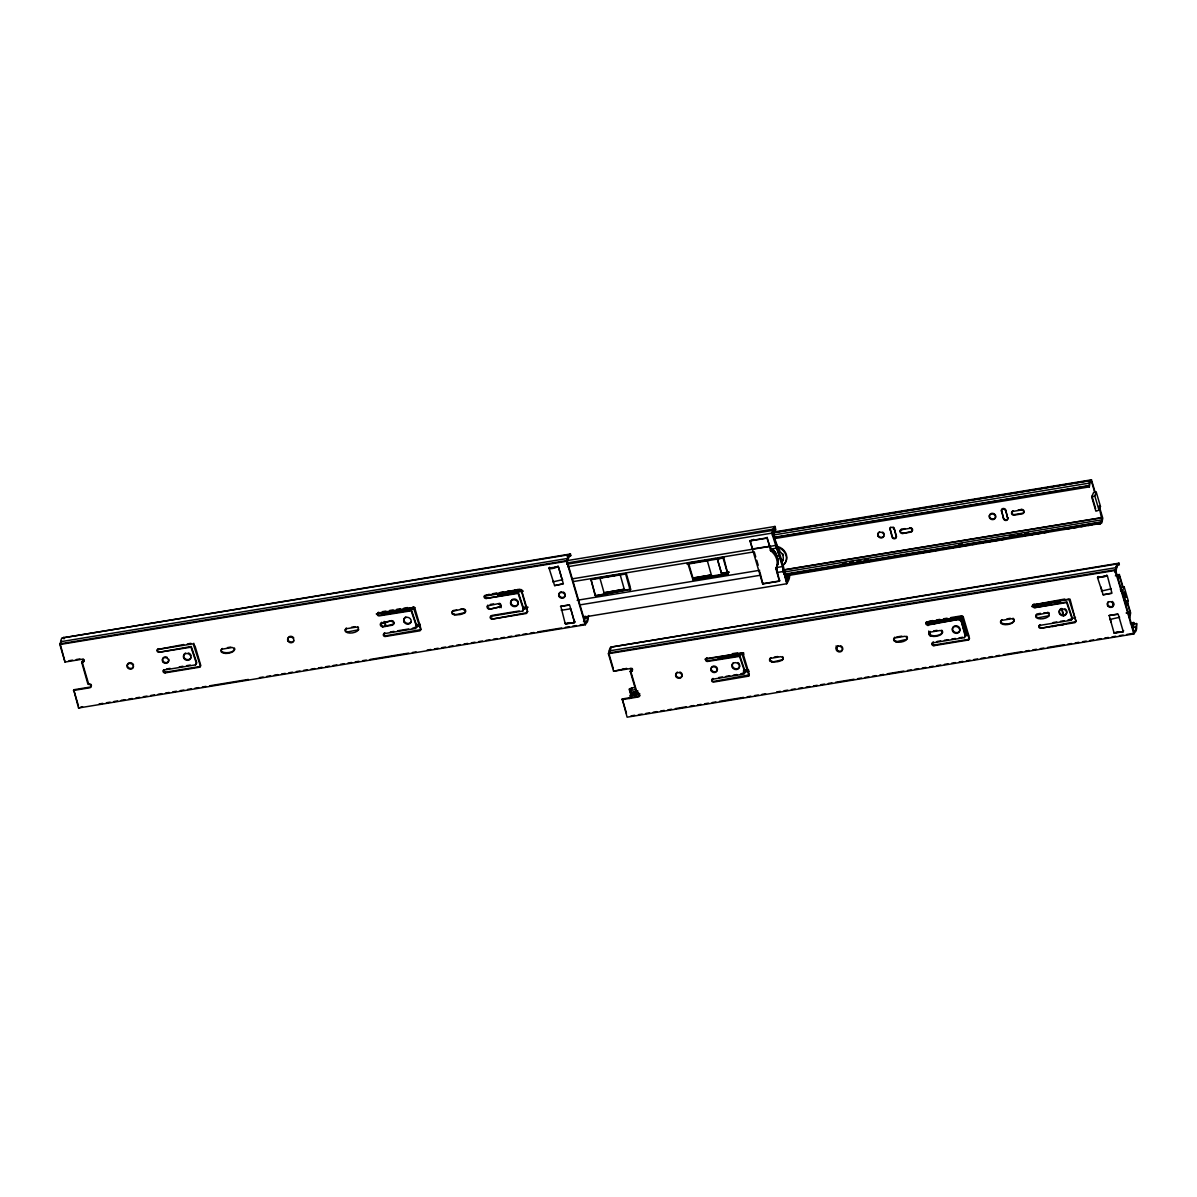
<?xml version="1.0" encoding="UTF-8"?>
<svg xmlns="http://www.w3.org/2000/svg" width="1197" height="1197" viewBox="0 0 1197 1197"><rect width="100%" height="100%" fill="white"/><g stroke="black" fill="none" stroke-linecap="round" stroke-linejoin="round"><path stroke-width="1.5" d="M1098.951 509.967L1094.761 495.767L1096.287 492.162L1095.016 491.892L1093.504 492.7L1091.679 496.935L1095.853 511.134A3.501 1.347 -16.4 0 0 1098.951 509.967L1100.477 506.436L1099.385 506.077M1125.689 605.293A3.501 1.347 -16.4 0 0 1126.856 604.694L1122.666 590.48L1124.133 586.739L1121.394 587.413L1120.377 589.762M1126.856 604.694L1128.053 600.804L1126.856 601.403L1130.058 612.295L1129.773 614.54A13.511 3.815 80.7 0 1 1128.771 616.889M926.149 622.59L963.121 616.814M638.046 693.123L630.669 694.335L630.4 696.579A13.511 3.815 80.7 0 1 629.682 698.524M631.028 695.517L629.203 689.367L631.956 688.245L629.457 688.769L631.283 694.933L630.744 697.761A7.212 2.035 80.7 0 1 630.654 698.39M784.768 574.65L1100.866 522.176A13.511 3.815 80.7 0 0 1101.883 519.827L1099.415 508.246M631.492 668.405L613.567 671.233L608.405 653.712L609.243 650.899A13.511 3.815 80.7 0 1 610.874 647.128L1119.015 563.174L1119.33 564.819L1118.058 565.298A12.209 3.441 80.7 0 0 1116.442 569.069L1115.903 571.164L1133.768 631.807L1134.606 630.729A12.209 3.441 80.7 0 0 1136.222 626.959L1136.626 623.547L1132.946 624.161M585.094 616.081L585.049 616.53A10.324 2.918 80.7 0 1 583.463 621.587M574.665 622.35L569.622 605.069L560.465 606.37L569.084 604.889M748.948 675.587L741.721 653.008L706.784 658.559A1.631 1.436 23.3 0 0 705.661 660.25A1.631 1.436 23.3 0 0 707.636 661.447L739.522 656.375L744.998 672.609L744.04 674.046L712.858 679.178A1.631 1.436 23.3 0 0 711.736 680.869A1.631 1.436 23.3 0 0 713.711 682.066L748.589 676.155L749.307 674.554L742.903 652.978M1107.285 575.473L1111.923 593.069L1103.155 594.789L1097.529 577.657L1098.203 576.46M1123.235 631.537L1118.193 614.256L1109.155 615.482L1114.168 633.228M588.595 615.542L588.086 619.208A13.511 3.815 80.7 0 1 586.455 622.964L585.318 624.744L78.538 707.996L73.69 689.771L90.059 687.078A1.87 1.646 23.3 0 0 90.478 684.041M497.952 594.984L498.161 594.64M595.163 595.522L591.004 579.677L625.642 574.036L630.146 590.136L630.864 589.059L595.478 595.747L590.944 579.333L600.445 577.478M727.776 574.051L692.958 579.767L688.036 564.101L723.063 558.041L727.806 574.021L723.751 557.578M728.27 573.094L727.492 574.141L728.195 573.228M926.717 624.176L961.745 618.116L966.428 634.156L966.967 633.093L966.413 634.171M774.175 538.65L1089.285 486.895L1089.704 484.291A7.212 2.035 80.7 0 1 1090.721 481.942L1091.559 481.598L1094.761 492.491M631.956 688.245L630.52 692.016M1089.285 486.895L1089.36 483.109A6.584 1.855 80.7 0 1 1090.377 480.76L1091.469 479.817L774.519 531.887M73.391 690.474L89.76 687.781A1.87 1.646 23.3 0 0 91.047 685.836A1.87 1.646 23.3 0 0 88.773 684.475L82.354 662.674A1.87 1.646 23.3 0 0 83.64 660.714A1.87 1.646 23.3 0 0 81.381 659.352L65.012 662.046L59.85 644.525L60.688 641.712A13.511 3.815 80.7 0 1 62.304 637.941L570.46 553.987L570.774 555.647L569.503 556.126A12.209 3.441 80.7 0 0 567.887 559.882L567.348 561.992L585.213 622.62L586.036 621.542A12.209 3.441 80.7 0 0 587.667 617.787L583.971 618.385M585.318 624.744L566.63 561.273L567.468 558.46A13.511 3.815 80.7 0 1 569.084 554.705L570.46 553.987M639.737 695.577A1.87 1.646 23.3 0 1 638.614 696.265L622.245 698.958L627.108 717.183L1133.888 633.931L1115.185 570.46L1116.023 567.647A13.511 3.815 80.7 0 1 1117.639 563.877L1119.015 563.174M1049.036 615.737L1038.233 617.757L1036.707 617.113A2.738 2.409 23.3 0 1 1036.048 615.153L1046.941 612.954L1048.602 613.747A2.738 2.409 23.3 0 1 1049.096 615.737C1047.255 618.625 1039.28 620.121 1036.273 617.667A2.738 2.409 23.3 0 1 1035.764 615.677L1036.811 614.001L1040.477 613.358M65.012 662.046L60.568 645.228M78.538 707.996L82.533 706.679M89.087 683.756L87.935 684.25L81.65 662.136L83.67 659.607C84.867 662.719 79.466 663.033 82.668 661.956A1.87 1.646 23.3 0 0 83.087 658.934M158.228 649.373L193.151 643.821L200.438 666.071L199.375 667.253L165.141 672.879A1.631 1.436 23.3 0 1 163.181 671.697A1.631 1.436 23.3 0 1 164.303 669.991L195.485 664.874L196.443 663.422L190.966 647.188L159.081 652.26A1.631 1.436 23.3 0 1 157.106 651.078A1.631 1.436 23.3 0 1 158.228 649.373L183.71 644.525M159.081 652.26L191.266 646.485L196.742 662.719L195.485 664.874M165.141 672.879L165.455 672.175A1.631 1.436 23.3 0 1 163.809 669.677M194.183 644.824L193.809 643.268M199.375 667.253L200.557 666.011L200.258 666.714M222.058 649.163L232.338 647.487L233.849 648.295A2.738 2.409 23.3 0 1 234.358 650.27C232.413 653.308 224.527 654.624 221.52 652.215A2.738 2.409 23.3 0 1 221.026 650.225L222.358 648.46L221.295 649.702A2.738 2.409 23.3 0 0 221.954 651.662C225.051 653.607 233.116 652.844 234.687 649.387A2.738 2.409 23.3 0 0 234.462 648.086M346.187 628.769L356.467 627.093L357.978 627.901A2.738 2.409 23.3 0 1 358.487 629.876C356.541 632.914 348.656 634.245 345.649 631.821A2.738 2.409 23.3 0 1 345.155 629.831L346.487 628.066L345.424 629.308A2.738 2.409 23.3 0 0 346.083 631.268L347.624 631.911L358.516 629.772M378.447 612.984L413.384 607.433L420.671 629.682L419.608 630.864L385.374 636.49A1.631 1.436 23.3 0 1 383.399 635.308A1.631 1.436 23.3 0 1 384.521 633.602L415.718 628.485L416.676 627.033L411.184 610.814L379.299 615.871A1.631 1.436 23.3 0 1 377.339 614.689A1.631 1.436 23.3 0 1 378.447 612.984L378.761 612.28A1.631 1.436 23.3 0 0 377.639 613.971A1.631 1.436 23.3 0 0 379.614 615.168L411.499 610.096L417.02 626.644L412.352 628.38M382.816 613.433L382.187 614.54L415.06 608.794M381.409 622.979L391.853 620.615L380.377 624.056A2.738 2.409 23.3 0 0 380.885 626.031L382.382 626.839L392.676 625.163L394.008 623.398A2.738 2.409 23.3 0 0 393.813 621.916M382.531 626.824L393.633 624.116A2.738 2.409 23.3 0 0 393.2 622.111L391.539 621.318M384.521 633.602L384.836 632.899A1.631 1.436 23.3 0 0 383.713 634.59A1.631 1.436 23.3 0 0 385.673 635.787L420.79 629.622L420.252 630.58M412.636 607.373L413.683 606.729M414.416 608.435L414.581 607.433M465.259 609.797A2.738 2.409 23.3 0 1 465.663 611.443C464.137 614.914 456.027 615.647 452.93 613.717A2.738 2.409 23.3 0 1 452.286 611.757L453.349 610.515L456.715 609.961M452.496 611.113L452.002 612.28A2.738 2.409 23.3 0 0 452.511 614.256L454.471 614.36M453.035 611.218L463.478 608.839L465.02 609.482M454.172 615.063L464.616 612.684M492.251 619.073L526.74 612.759L527.757 611.233L526.441 613.462L492.251 619.073A1.631 1.436 23.3 0 1 490.276 617.891A1.631 1.436 23.3 0 1 491.398 616.186L522.595 611.068L523.523 609.647L518.077 593.398L486.177 598.455A1.631 1.436 23.3 0 1 484.201 597.273A1.631 1.436 23.3 0 1 485.324 595.567L489.244 594.281M486.177 598.455L518.376 592.68L523.837 608.929L522.595 611.068L522.939 610.35M487.882 605.069L487.209 606.505A2.738 2.409 23.3 0 0 487.718 608.48L489.378 609.273L499.957 606.864L500.885 605.667A2.738 2.409 23.3 0 0 500.346 603.857M489.678 608.57L488.137 607.926A2.738 2.409 23.3 0 1 487.493 605.966L499.792 603.333M489.378 609.273L499.807 606.909M485.324 595.567L519.872 589.238M520.964 590.405L520.964 589.463L527.443 611.936M558.056 565.882C558.251 567.917 546.371 570.251 549.647 567.273M553.194 581.188L552.894 581.892L562.665 579.632M566.914 561.887L568.799 557.533L568.545 556.68L567.797 557.353M561.588 609.617L561.273 610.32L570.745 608.764L574.515 622.59M565.283 623.697L565.508 622.949M590.615 580.096L591.243 578.989M565.612 624.041L574.321 622.605L574.979 621.363M599.847 577.867L620.121 574.53L599.847 577.867L604.066 592.784L624.445 589.208L604.066 592.784M595.493 594.849L595.792 595.777L630.46 589.433M625.896 574.156L626.061 573.363M626.031 574.276L626.24 573.468M613.567 671.233L626.615 668.435M637.492 691.612L630.804 692.719L637.702 691.148M639.467 693.751L630.116 695.951L639.168 694.455M688.036 564.101L688.514 563.069L693.258 579.064L727.806 573.438M688.245 563.757L688.829 562.949L688.559 563.652M637.642 690.759L636.52 693.272L637.343 693.647A1.87 1.646 23.3 0 1 639.602 695.023A1.87 1.646 23.3 0 1 638.315 696.968L621.946 699.661M638.6 693.018A1.87 1.646 23.3 0 0 637.642 692.943L637.343 693.647L630.924 671.846L632.24 668.794L630.146 671.397L630.924 671.846A1.87 1.646 23.3 0 0 632.211 669.901A1.87 1.646 23.3 0 0 629.936 668.539M692.764 579.677L692.883 578.809M686.913 563.563L707.173 560.226L686.809 563.802M728.913 572.271L721.537 573.483L717.212 558.804L722.838 557.652M692.973 578.181L711.497 574.919L693.078 577.942M723.302 557.308L723.422 558.251M721.537 573.483L717.317 558.565M779.816 580.261L779.412 581.203L762.684 583.941L750.01 540.924L753.766 539.428M752.928 548.51L752.629 549.214L750.115 540.685L766.843 537.947L770.973 549.079A16.414 14.409 23.3 0 1 776.419 567.543L779.516 580.964L762.788 583.717L759.9 571.957M706.784 658.559L707.083 657.856A1.631 1.436 23.3 0 0 705.961 659.547A1.631 1.436 23.3 0 0 707.936 660.744L739.821 655.672L745.357 672.22L740.674 673.956M779.412 581.203L775.91 568.725A16.354 14.349 23.3 0 0 770.599 550.68L767.142 537.244M584.45 616.979L786.713 583.747L782.494 566.555L771.811 533.159A35.132 9.905 80.7 0 0 772.649 530.421L773.202 529.119A16.429 4.638 80.7 0 1 775.043 526.441L775.461 527.862A16.309 4.593 80.7 0 0 773.621 530.54L773.053 531.842A35.132 9.905 80.7 0 1 772.529 533.742L777.362 547.373M718.978 657.497L718.275 658.634L743.98 654.056M769.162 546.401L752.539 548.914M712.858 679.178L713.158 678.475A1.631 1.436 23.3 0 0 712.035 680.165A1.631 1.436 23.3 0 0 714.01 681.362L749.262 674.884M770.374 550.485L771.287 548.376A16.414 14.409 23.3 0 1 776.165 553.792M770.599 550.68L771.496 548.585A16.354 14.349 23.3 0 1 776.195 553.897M762.684 583.941L763.088 582.999M775.746 568.755L776.808 566.63L776.883 572.63M783.302 559.343A8.469 7.436 23.3 0 1 782.748 560.585L781.731 562.276L782.449 561.288A8.469 7.436 23.3 0 0 779.486 551.248L778.589 549.872L779.786 550.53M789.182 575.188A16.309 4.593 80.7 0 1 787.97 579.228L787.402 580.545A35.132 9.905 80.7 0 0 786.638 581.652L783.377 570.7L783.033 564.954A11.701 10.264 23.3 0 0 786.399 554.72A11.701 10.264 23.3 0 0 777.586 546.49L773.397 535.059A3.83 1.077 80.7 0 0 773.561 534.326L773.995 532.889A23.072 6.509 80.7 0 1 775.851 529.822L775.432 528.401A22.234 6.269 80.7 0 0 773.576 531.468L773.142 532.904A3.83 1.077 80.7 0 1 772.604 534.101M748.589 676.155L749.307 674.554M782.584 656.614A2.738 2.409 23.3 0 1 783.242 658.574C781.716 662.031 773.606 662.779 770.509 660.834A2.738 2.409 23.3 0 1 769.866 658.889L770.913 657.647M770.629 657.722L769.581 659.412A2.738 2.409 23.3 0 0 770.09 661.387L772.05 661.477M771.751 662.195L782.18 659.816M890.119 529.029L892.349 536.615A2.14 1.885 23.3 0 0 894.937 538.171A2.14 1.885 23.3 0 0 896.403 535.942L896.149 536.525A2.14 1.885 23.3 0 1 894.683 538.755A2.14 1.885 23.3 0 1 892.094 537.199L890.119 529.029A2.14 1.885 23.3 0 1 890.643 527.219M896.149 536.525L894.174 528.371A2.14 1.885 23.3 0 0 893.186 527.129M901.565 529.687L909.675 528.356A2.14 1.885 23.3 0 1 912.264 529.912A2.14 1.885 23.3 0 1 910.797 532.141L902.688 533.473A2.14 1.885 23.3 0 1 900.099 531.917A2.14 1.885 23.3 0 1 901.565 529.687L905.067 528.565M902.688 533.473L911.052 531.558A2.14 1.885 23.3 0 0 911.964 528.416M909.675 528.356L909.929 527.757A2.14 1.885 23.3 0 1 911.53 528.086M894.743 637.956L905.037 636.28L906.533 637.088A2.738 2.409 23.3 0 1 907.042 639.063C905.112 642.101 897.211 643.417 894.204 641.008A2.738 2.409 23.3 0 1 893.71 639.018L895.042 637.253M895.88 641.801L906.458 639.393L907.371 638.181A2.738 2.409 23.3 0 0 906.713 636.235M926.927 623.846L927.51 623.038L927.136 623.757M933.391 642.086L933.091 642.789A1.631 1.436 23.3 0 0 931.969 644.48A1.631 1.436 23.3 0 0 933.929 645.677L968.164 640.051L969.226 638.869L961.939 616.62L927.017 622.171A1.631 1.436 23.3 0 0 925.894 623.861A1.631 1.436 23.3 0 0 927.87 625.058L928.169 624.355A1.631 1.436 23.3 0 1 926.523 621.842M929.964 632.166L940.258 630.49L941.635 631.148A2.738 2.409 23.3 0 1 942.263 633.288C940.333 636.31 932.433 637.642 929.441 635.218A2.738 2.409 23.3 0 1 928.932 633.228L930.264 631.462L929.231 632.525A2.738 2.409 23.3 0 0 929.755 634.515C932.717 636.954 940.633 635.592 942.578 632.57A2.738 2.409 23.3 0 0 942.054 630.595L941.665 630.176M933.929 645.677L934.244 644.974A1.631 1.436 23.3 0 1 932.957 642.22M1005.121 509.144A2.14 1.885 23.3 0 1 1005.675 510.042L1007.65 518.211A2.14 1.885 23.3 0 1 1006.183 520.441A2.14 1.885 23.3 0 1 1003.595 518.885L1001.62 510.715A2.14 1.885 23.3 0 1 1004.687 508.8M1007.65 518.211L1005.675 510.042M927.87 625.058L959.41 619.223M959.051 619.941L959.71 619.208L961.011 620.226L965.53 635.502L964.273 637.657L933.091 642.789M961.191 616.56L961.505 615.842L950.702 617.622M1003.595 518.885L1001.62 510.715M961.4 618.131L962.433 617.667L966.473 631.373M961.61 618.101L962.388 617.607M964.273 637.657L965.231 636.22L961.011 620.226M962.972 617.622L963.271 616.919L969.016 636.385M1013.081 511.373L1021.191 510.042A2.14 1.885 23.3 0 1 1023.764 511.598A2.14 1.885 23.3 0 1 1022.298 513.827L1014.188 515.159A2.14 1.885 23.3 0 1 1011.6 513.588A2.14 1.885 23.3 0 1 1013.081 511.373L1013.335 510.775A2.14 1.885 23.3 0 0 1011.854 513.004A2.14 1.885 23.3 0 0 1014.443 514.56L1022.552 513.229A2.14 1.885 23.3 0 0 1024.034 512.002M1021.191 510.042L1021.43 509.443A2.14 1.885 23.3 0 1 1024.019 511.014M968.164 640.051L969.54 638.166L969.046 639.512M968.523 639.946L969.121 639.063M1001.59 620.405L1011.884 618.714L1013.275 619.373A2.738 2.409 23.3 0 1 1013.904 621.512C1011.959 624.55 1004.074 625.866 1001.066 623.457A2.738 2.409 23.3 0 1 1000.572 621.467L1001.904 619.702L1000.842 620.929A2.738 2.409 23.3 0 0 1001.5 622.889C1004.597 624.849 1012.662 624.086 1014.233 620.63A2.738 2.409 23.3 0 0 1013.575 618.669L1012.991 618.221M1033.894 604.754L1068.861 599.188L1076.013 621.123L1074.996 622.649L1040.806 628.26A1.631 1.436 23.3 0 1 1038.846 627.063A1.631 1.436 23.3 0 1 1039.969 625.373L1071.15 620.255L1072.093 618.819L1066.632 602.57L1034.747 607.642A1.631 1.436 23.3 0 1 1032.772 606.46A1.631 1.436 23.3 0 1 1033.894 604.754L1064.821 599.024M1034.747 607.642L1066.946 601.867L1072.437 618.445L1067.784 620.151M1039.969 625.373L1040.268 624.669A1.631 1.436 23.3 0 0 1039.58 624.954M1047.091 612.939L1043.859 612.804M1040.806 628.26L1075.938 621.647L1070.058 599.173L1033.191 605.308M1031.844 606.565L1059.18 601.403L1055.53 602.016M1058.851 602.121L1059.839 601.657M1071.45 619.537L1071.15 620.255L1071.779 619.447M1097.514 577.747L1106.477 576.176L1097.903 577.163M1106.612 575.069L1106.926 576.056M1101.749 590.375L1101.449 591.079L1111.22 588.819M1114.856 572.525L1117.1 565.867L1116.188 566.6M1115.679 575.144L1119.36 574.53L1118.267 575.473A6.584 1.855 80.7 0 0 1117.399 576.879M1119.614 617.248L1109.843 619.507L1110.143 618.804L1111.13 622.141M1123.489 630.939L1123.07 631.777M1114.332 633.168L1122.876 631.777L1123.534 630.55M1131.913 626.854L1133.783 622.5L1130.282 623.068M1133.888 633.931L1135.025 632.151A13.511 3.815 80.7 0 0 1136.641 628.38L1136.626 623.547M549.019 568.096L554.6 585.602L563.368 583.882L558.445 566.914M497.787 595.418L523.343 591.123M894.623 637.403L893.979 638.495A2.738 2.409 23.3 0 0 894.638 640.455L896.179 641.098M785.023 576.056L1101.21 523.358A7.212 2.035 80.7 0 0 1102.228 521.009L1102.766 518.181L1099.205 506.107M1109.11 615.512L1117.639 614.076M560.914 606.58L565.208 623.652M1103.155 594.789L1111.504 593.428M565.912 623.981L569.278 622.635M1114.467 633.168L1117.848 631.807M381.708 622.275L380.646 623.442A2.738 2.409 23.3 0 0 381.185 625.328L382.845 626.121M464.301 613.388L465.334 612.325A2.738 2.409 23.3 0 0 464.825 610.35L463.179 609.557M499.508 607.612L500.541 606.55A2.738 2.409 23.3 0 0 500.032 604.56L498.386 603.767M781.88 660.52L782.913 659.457A2.738 2.409 23.3 0 0 782.404 657.482L780.908 656.659L770.614 658.35M62.304 637.941L569.084 554.705M567.094 556.246L570.774 555.647M60.688 641.712L567.468 558.46M60.149 643.821L566.929 560.57M567.273 560.585L775.043 526.441M59.85 644.525L566.63 561.273M567.273 562.934L773.202 529.119M566.705 564.251L772.649 530.421M549.333 567.977L558.371 566.869M774.264 532.47L1091.215 480.416L773.427 532.83M567.722 566.69L771.811 533.159M772.409 535.179L1089.36 483.109M750.01 540.924L766.738 538.171M773.786 537.348L1088.896 485.593M773.726 537.707L1088.836 485.937M68.947 660.744L72.598 660.145M76.234 659.547L79.87 658.948M571.927 578.899L775.432 545.473M382.352 611.682L385.958 611.098M389.549 610.5L393.155 609.916M396.746 609.318L400.352 608.734M403.943 608.136L407.549 607.552M492.835 593.682L496.441 593.084M500.047 592.5L503.653 591.902M507.259 591.318L510.85 590.72M514.456 590.136L518.062 589.537M187.316 643.941L190.907 643.343M376.247 613.926L414.97 607.567M485.039 596.046L521.907 589.986M573.543 581.518L754.245 551.832L755.741 556.859M770.973 549.079L777.062 548.076M604.036 576.879L607.627 576.296M611.233 575.697L614.824 575.114M618.415 574.515L622.021 573.932M690.654 562.65L694.26 562.066M697.851 561.468L701.442 560.884M705.048 560.286L708.639 559.702M712.23 559.104L715.836 558.52M719.427 557.922L723.018 557.338M386.601 612.804L390.207 612.221M393.798 611.622L397.389 611.039M400.995 610.44L404.586 609.857M408.177 609.258L411.768 608.675M503.877 593.652L507.468 593.069M511.059 592.485L514.665 591.887M518.256 591.303L521.847 590.705M562.74 583.822L554.6 585.602M717.212 558.804L722.749 557.892M1018.198 509.982L1021.43 509.443M227.43 647.622L230.812 647.068M351.559 627.228L354.925 626.674M460.097 609.408L463.478 608.839M490.231 604.455L493.613 603.901M721.641 573.243L729.018 572.031M605.233 593.009L608.585 592.455M611.936 591.917L615.273 591.363M416.511 624.774L420.117 624.176M522.999 607.403L526.59 606.804M416.212 625.477L419.803 624.894M522.7 608.106L528.086 607.223M416.721 626.644L420.401 626.031M523.673 609.064L527.353 608.465M577.134 600.281L759.691 570.296M776.419 567.543L782.494 566.555M390.327 631.986L394.008 631.388M397.673 630.789L408.686 628.979M166.428 668.988L170.109 668.375M179.281 666.879L182.946 666.265M186.612 665.667L190.293 665.068M491.713 615.482L519.229 610.964M783.362 569.952L1102.168 517.583M783.317 570.071L1102.108 517.702M165.455 672.175L199.69 666.549M579.587 604.949L760.304 575.263M777.018 572.51L783.107 571.523M783.092 572.196L1101.883 519.827M842.404 563.697L846.084 563.084M849.78 562.485L853.461 561.872M857.142 561.273L860.838 560.66M864.518 560.061L868.199 559.448M958.498 544.62L962.179 544.022M1010.088 536.151L1013.784 535.538M1017.465 534.939L1021.146 534.326M1024.841 533.727L1028.522 533.114M783.915 574.246L1100.866 522.176M789.796 574.515L793.476 573.917M797.157 573.318L800.853 572.705M804.534 572.106L808.214 571.493M811.91 570.894L815.591 570.281M819.272 569.682L822.967 569.069M826.648 568.47L830.329 567.857M834.025 567.258L837.705 566.645M841.386 566.046L845.082 565.448M861.66 562.71L865.341 562.111M869.037 561.513L872.718 560.899M876.399 560.301L880.094 559.687M905.89 555.453L909.57 554.839M913.251 554.241L916.947 553.642M920.628 553.029L924.308 552.43M928.004 551.817L931.685 551.218M935.366 550.605L939.061 550.007M942.742 549.393L946.423 548.795M950.119 548.181L953.8 547.583M957.48 546.969L961.161 546.371M964.857 545.757L968.538 545.159M972.218 544.56L975.914 543.947M979.595 543.348L983.276 542.735M986.971 542.136L990.652 541.523M994.333 540.924L998.029 540.311M1001.709 539.712L1005.39 539.099M1021.984 536.376L1025.664 535.777M1029.345 535.164L1033.041 534.565M1036.722 533.952L1040.402 533.353M1044.098 532.755L1047.779 532.141M1066.198 529.119L1069.894 528.505M1073.574 527.907L1077.255 527.293M1080.951 526.695L1084.632 526.082M1088.312 525.483L1092.008 524.885M1095.689 524.271L1099.37 523.673M565.762 623.502L574.321 622.605M99.127 703.956L102.807 703.357M106.488 702.744L110.184 702.145M113.865 701.532L117.545 700.933M121.241 700.32L124.922 699.721M128.603 699.123L132.298 698.509M135.979 697.911L139.66 697.297M143.356 696.699L147.036 696.085M150.717 695.487L154.413 694.873M158.094 694.275L161.775 693.662M165.455 693.063L169.151 692.45M172.832 691.851L176.513 691.238M180.208 690.639L183.889 690.041M187.57 689.427L191.266 688.829M194.946 688.215L198.627 687.617M202.323 687.003L206.004 686.405M209.684 685.791L248.392 679.432M259.45 677.622L263.131 677.023M266.811 676.41L270.507 675.811M274.188 675.198L277.869 674.599M281.564 673.986L285.245 673.387M288.926 672.774L292.622 672.175M296.302 671.562L299.983 670.963M303.679 670.35L307.36 669.751M311.04 669.153L314.736 668.539M318.417 667.941L322.098 667.327M325.793 666.729L329.474 666.116M333.155 665.517L336.851 664.904M340.532 664.305L344.212 663.692M347.908 663.093L351.589 662.48M355.27 661.881L358.965 661.268M362.646 660.669L366.327 660.071M370.023 659.457L408.716 653.098M412.396 652.5L416.092 651.886M427.149 650.076L430.83 649.462M434.511 648.864L438.207 648.25M441.888 647.652L445.568 647.053M449.264 646.44L452.945 645.841M456.626 645.228L460.321 644.629M464.002 644.016L467.683 643.417M471.379 642.804L475.059 642.205M478.74 641.592L482.421 640.994M486.117 640.38L489.797 639.782M493.478 639.183L497.174 638.57M500.855 637.971L504.536 637.358M508.231 636.759L511.912 636.146M515.593 635.547L519.289 634.934M522.969 634.335L526.65 633.722M530.346 633.123L534.027 632.51M537.707 631.911L561.662 627.976M565.358 627.363L569.039 626.764M572.72 626.166L576.415 625.552M580.096 624.954L583.777 624.34M610.874 647.128L1117.639 563.877M609.243 650.899L1116.023 567.647M608.719 652.993L1115.484 569.742M608.405 653.712L1115.185 570.46M1115.365 575.847L1119.105 575.129M622.754 669.198L626.375 668.599M929.111 621.168L932.717 620.585M936.308 619.986L939.914 619.388M943.505 618.804L947.111 618.206M732.28 653.712L737.681 652.829M704.958 659.218L743.681 652.859M931.146 622.44L934.737 621.856M938.328 621.258L941.934 620.674M945.525 620.076L949.116 619.492M952.722 618.909L956.313 618.31M1032.158 605.847L1037.545 604.964M1041.136 604.38L1044.742 603.782M1048.333 603.198L1051.924 602.6M720.908 657.183L724.499 656.599M728.09 656.001L731.696 655.417M735.287 654.819L738.878 654.235M928.169 624.355L959.71 619.208M931.086 624.131L935.964 623.338M1040.971 606.086L1049.081 604.754A2.14 1.885 23.3 0 1 1050.682 605.069M774.294 657.078L777.676 656.525M896.733 636.969L901.805 636.146M933.645 630.909L937.027 630.355M1006.976 618.864L1010.343 618.31M631.462 688.006L634.814 687.452M743.621 670.335L747.227 669.751M743.322 671.038L748.709 670.155M630.415 690.474L635.427 689.652M743.591 672.235L749.127 671.322M964.872 635.891L968.553 635.278M1071.824 618.325L1075.505 617.712M937.056 641.472L940.722 640.874M944.403 640.275L948.069 639.677M951.735 639.063L955.401 638.465M959.081 637.866L962.747 637.253M718.664 677.562L722.33 676.963M726.01 676.365L729.676 675.751M733.342 675.153L737.008 674.554M1053.106 622.56L1056.771 621.946M1060.452 621.348L1064.118 620.749M637.642 692.943L636.624 693.108L630.206 671.308L631.223 671.143A1.87 1.646 23.3 0 0 632.031 668.405M1126.377 612.909L1130.058 612.295L1126.317 613.029M630.624 694.455L638.001 693.243M934.244 644.974L968.478 639.348M1052.148 626.615L1055.829 626.016M1059.525 625.403L1063.205 624.804M1132.542 627.572L1136.222 626.959M1114.332 632.689L1122.876 631.777M631.088 715.866L634.784 715.267M638.465 714.654L642.146 714.055M645.841 713.442L649.522 712.843M653.203 712.23L656.899 711.631M660.579 711.018L664.26 710.42M667.956 709.821L671.637 709.208M675.317 708.609L686.375 706.784M690.071 706.185L693.751 705.572M697.432 704.973L701.128 704.36M704.809 703.761L708.489 703.148M712.185 702.549L715.866 701.936M719.547 701.337L743.502 697.402M747.197 696.804L750.878 696.19M754.559 695.592L758.255 694.978M761.935 694.38L765.616 693.766M776.673 691.956L780.369 691.342M784.05 690.744L787.731 690.13M791.426 689.532L795.107 688.918M798.788 688.32L802.484 687.721M806.165 687.108L809.845 686.509M813.541 685.896L817.222 685.297M820.903 684.684L824.598 684.086M828.279 683.472L831.96 682.874M835.656 682.26L854.074 679.238M857.755 678.639L861.451 678.026M865.132 677.427L868.813 676.814M872.508 676.215L876.189 675.602M879.87 675.003L883.566 674.39M887.246 673.791L903.84 671.068M907.521 670.455L911.201 669.856M914.897 669.243L918.578 668.644M922.259 668.031L925.954 667.432M929.635 666.834L933.316 666.22M936.997 665.622L940.692 665.008M944.373 664.41L948.054 663.796M951.75 663.198L955.43 662.584M959.111 661.986L962.807 661.372M966.488 660.774L970.168 660.16M973.864 659.562L977.545 658.948M981.226 658.35L984.922 657.752M988.602 657.138L992.283 656.54M995.979 655.926L999.66 655.328M1003.34 654.714L1021.774 651.692M1025.455 651.078L1029.151 650.48M1032.831 649.866L1036.512 649.268M1040.208 648.669L1043.889 648.056M1047.57 647.457L1064.163 644.734M1067.844 644.121L1071.524 643.522M1075.22 642.909L1078.901 642.31M1082.582 641.697L1086.278 641.098M1089.958 640.485L1093.639 639.886M1097.335 639.273L1101.016 638.674M1104.696 638.061L1108.392 637.462M1112.073 636.864L1115.754 636.25M1119.449 635.652L1123.13 635.038M1126.811 634.44L1134.187 633.228M554.69 567.183L557.907 566.989M1103.245 576.37L1106.477 576.176M961.879 615.827L962.897 616.305M959.396 619.926L960.697 620.929M1047.719 612.251L1048.781 612.894M392.481 620.659L393.244 621.123M357.738 626.674L358.157 627.048A2.738 2.409 23.3 0 1 358.502 627.527M775.656 544.47L782.808 565.837L783.407 570.804M558.386 566.794L562.366 580.336M1100.851 586.844L1101.839 590.181M1096.287 492.236L1100.477 506.436M1124.192 586.949L1128.367 601.163M1133.783 622.5L1133.604 625.717A10.324 2.918 80.7 0 1 1132.706 630.221M1091.469 479.817L1095.016 491.892M1119.36 574.53L1122.921 586.605M1124.492 591.946L1126.063 597.273M1127.095 600.819L1130.656 612.894L1130.133 615.722A7.212 2.035 80.7 0 1 1129.355 617.951M1122.666 587.203L1119.449 576.311L1118.626 576.655A7.212 2.035 80.7 0 0 1117.609 579.004M1091.978 496.216L1095.644 508.65M1061.859 608.51L1063.37 613.657M1061.559 609.213L1063.579 616.081M929.545 632.046L930.563 635.472M928.737 631.043L930.249 636.176M894.174 528.371L895.954 534.431M836.075 645.931L837.586 651.063M789.242 574.68L789.661 576.101A16.429 4.638 80.7 0 1 788.389 580.65L787.821 581.966A35.132 9.905 80.7 0 0 786.713 583.747M782.03 561.573L777.586 546.49L777.287 547.194A11.701 10.264 23.3 0 1 786.085 555.423A11.701 10.264 23.3 0 1 782.733 565.657M756.728 560.226L758.21 565.253M707.173 560.226L711.407 575.144M626.33 573.572L630.37 587.293M620.121 574.53L624.34 589.448M630.415 695.233L631.343 698.345M613.343 668.734L609.138 654.415L609.662 652.32A12.209 3.441 80.7 0 1 609.916 650.884M622.245 698.958L626.465 713.262M521.488 589.986L527.234 609.453M500.181 604.261L501.184 607.687M415.239 609.512L420.97 628.979M385.015 622.41L386.018 625.836M384.207 621.393L385.718 626.54M195.006 645.901L200.737 665.367M73.69 689.771L78.433 705.871M63.68 637.238L63.995 638.884M1099.878 522.88L1100.133 524.301M783.033 564.954L786.249 578.645A3.83 1.077 80.7 0 1 786.534 578.346L787.117 577.433A23.072 6.509 80.7 0 0 788.045 575.114M776.644 566.66L777.287 571.672M1112.058 601.642A16.354 14.349 23.3 0 1 1113.195 606.535M927.989 625.627A2.14 1.885 23.3 0 1 929.471 624.4M1033.101 604.874A2.14 1.885 23.3 0 1 1033.325 605.353M1122.666 590.48A3.501 1.347 -16.4 0 1 1120.976 591.288M610.41 649.447A12.209 3.441 80.7 0 1 611.098 648.654M639.422 693.527A1.87 1.646 23.3 0 1 639.722 693.901M1035.046 606.939A1.631 1.436 23.3 0 1 1033.071 605.742A1.631 1.436 23.3 0 1 1034.193 604.051M1113.419 602.615A3.217 2.813 23.3 0 1 1111.13 606.714A3.217 2.813 23.3 0 1 1107.644 602.854M1107.958 602.181A3.217 2.813 23.3 0 1 1108.452 601.627M1112.252 601.478A3.217 2.813 23.3 0 1 1112.911 601.986M1066.377 610.201A3.845 3.382 23.3 0 1 1065.031 614.779A3.845 3.382 23.3 0 1 1059.869 613.118A3.845 3.382 23.3 0 1 1061.215 608.525M1064.986 608.824A3.845 3.382 23.3 0 1 1065.779 609.438M1041.121 627.557A1.631 1.436 23.3 0 1 1039.22 625.388M958.154 626.375A3.845 3.382 23.3 0 1 958.468 632.196A3.845 3.382 23.3 0 1 952.573 629.502A3.845 3.382 23.3 0 1 957.241 625.956M682.095 674.24A3.217 2.813 23.3 0 1 680.15 677.532A3.217 2.813 23.3 0 1 676.2 675.736A3.217 2.813 23.3 0 1 677.457 672.13M679.851 672.041A3.217 2.813 23.3 0 1 681.781 673.522M739.641 664.799A3.845 3.382 23.3 0 1 735.048 668.629A3.845 3.382 23.3 0 1 733.312 662.749M737.861 662.554A3.845 3.382 23.3 0 1 739.252 663.931M840.384 645.662A3.217 2.813 23.3 0 1 842.329 650.031A3.217 2.813 23.3 0 1 837.361 650.225A3.217 2.813 23.3 0 1 837.99 645.767M714.28 666.086A3.217 2.813 23.3 0 1 717.168 670.395A3.217 2.813 23.3 0 1 711.901 670.604A3.217 2.813 23.3 0 1 713.472 666.116M1048.781 612.894A2.738 2.409 23.3 0 1 1049.215 613.552M782.808 553.867A8.469 7.436 23.3 0 1 783.347 555.228M786.429 581.054A3.83 1.077 80.7 0 1 786.953 579.767L787.536 578.854A22.234 6.269 80.7 0 0 788.778 575.263M776.958 555.453A16.354 14.349 23.3 0 1 777.541 557.054A16.414 14.409 23.3 0 0 776.958 555.378M777.422 565.149A16.354 14.349 23.3 0 0 777.915 558.685A16.414 14.409 23.3 0 1 777.377 565.328M883.835 536.136A3.217 2.813 23.3 0 1 878.882 536.346A3.217 2.813 23.3 0 1 879.496 531.872M882.653 532.126A3.217 2.813 23.3 0 1 884.134 533.982M1001.365 511.299A2.14 1.885 23.3 0 1 1002.832 509.069A2.14 1.885 23.3 0 1 1005.42 510.64M994.812 514.321A3.217 2.813 23.3 0 1 993.705 518.959A3.217 2.813 23.3 0 1 989.455 515.668A3.217 2.813 23.3 0 1 994.153 513.812M1007.904 517.628A2.14 1.885 23.3 0 1 1006.438 519.857A2.14 1.885 23.3 0 1 1003.849 518.286M889.865 529.628A2.14 1.885 23.3 0 1 891.331 527.398A2.14 1.885 23.3 0 1 893.92 528.954M902.942 532.889A2.14 1.885 23.3 0 1 900.353 531.318A2.14 1.885 23.3 0 1 901.82 529.089M1094.761 495.767A3.501 1.347 -16.4 0 1 1091.679 496.935M61.107 643.133A12.209 3.441 80.7 0 1 61.586 640.904M486.491 597.752A1.631 1.436 23.3 0 1 484.665 595.463M562.934 591.946A3.217 2.813 23.3 0 1 564.73 596.51A3.217 2.813 23.3 0 1 559.568 596.091A3.217 2.813 23.3 0 1 561.303 591.812M518.211 601.867A3.845 3.382 23.3 0 1 514.097 605.847A3.845 3.382 23.3 0 1 511.284 600.49M511.867 599.817A3.845 3.382 23.3 0 1 513.558 599.069M514.53 599.024A3.845 3.382 23.3 0 1 516.431 599.637M517.209 600.251A3.845 3.382 23.3 0 1 517.822 601.014M492.551 618.37A1.631 1.436 23.3 0 1 490.92 615.871M411.005 622.006A3.845 3.382 23.3 0 1 405.08 622.245A3.845 3.382 23.3 0 1 405.813 616.889M133.54 666.549A3.217 2.813 23.3 0 1 129.441 668.18A3.217 2.813 23.3 0 1 127.63 664.111A3.217 2.813 23.3 0 1 132.059 663.198M132.717 663.707A3.217 2.813 23.3 0 1 133.54 665.068M191.086 657.392A3.845 3.382 23.3 0 1 185.161 658.754A3.845 3.382 23.3 0 1 185.535 653.068M188.393 652.963A3.845 3.382 23.3 0 1 191.086 655.612M159.381 651.557A1.631 1.436 23.3 0 1 157.406 650.36A1.631 1.436 23.3 0 1 158.528 648.669M293.759 640.844A3.217 2.813 23.3 0 1 289.465 641.547A3.217 2.813 23.3 0 1 288.282 637.537A3.217 2.813 23.3 0 1 292.577 636.834M293.235 637.343A3.217 2.813 23.3 0 1 293.744 637.971M168.792 659.278A3.217 2.813 23.3 0 1 165.77 662.644A3.217 2.813 23.3 0 1 162.687 658.784A3.217 2.813 23.3 0 1 167.296 657.407M1107.674 605.757A3.217 2.813 23.3 0 0 1113.135 606.206A3.217 2.813 23.3 0 0 1110.367 601.672A3.217 2.813 23.3 0 0 1107.674 605.757M1059.554 613.822A3.845 3.382 23.3 0 0 1066.108 614.345A3.845 3.382 23.3 0 0 1062.786 608.914A3.845 3.382 23.3 0 0 1059.554 613.822M952.722 631.373A3.845 3.382 23.3 0 0 959.261 631.896A3.845 3.382 23.3 0 0 955.954 626.465A3.845 3.382 23.3 0 0 952.722 631.373M836.553 650.3A3.217 2.813 23.3 0 0 842.015 650.734A3.217 2.813 23.3 0 0 839.262 646.2A3.217 2.813 23.3 0 0 836.553 650.3M732.429 667.552A3.845 3.382 23.3 0 0 738.983 668.076A3.845 3.382 23.3 0 0 735.676 662.659A3.845 3.382 23.3 0 0 732.429 667.552M711.272 670.874A3.217 2.813 23.3 0 0 716.749 671.322A3.217 2.813 23.3 0 0 713.981 666.789A3.217 2.813 23.3 0 0 711.272 670.874M676.036 676.664A3.217 2.813 23.3 0 0 681.497 677.113A3.217 2.813 23.3 0 0 678.729 672.579A3.217 2.813 23.3 0 0 676.036 676.664M989.62 517.972A3.217 2.813 23.3 0 0 995.081 518.421A3.217 2.813 23.3 0 0 992.328 513.887A3.217 2.813 23.3 0 0 989.62 517.972M878.119 536.286A3.217 2.813 23.3 0 0 883.581 536.735A3.217 2.813 23.3 0 0 880.827 532.201A3.217 2.813 23.3 0 0 878.119 536.286M559.104 596.585A3.217 2.813 23.3 0 0 564.58 597.019A3.217 2.813 23.3 0 0 561.812 592.485A3.217 2.813 23.3 0 0 559.104 596.585M510.999 604.635A3.845 3.382 23.3 0 0 517.538 605.158A3.845 3.382 23.3 0 0 514.231 599.727A3.845 3.382 23.3 0 0 510.999 604.635M404.167 622.186A3.845 3.382 23.3 0 0 410.706 622.709A3.845 3.382 23.3 0 0 407.399 617.278A3.845 3.382 23.3 0 0 404.167 622.186M287.998 641.113A3.217 2.813 23.3 0 0 293.46 641.547A3.217 2.813 23.3 0 0 290.691 637.028A3.217 2.813 23.3 0 0 287.998 641.113M183.874 658.365A3.845 3.382 23.3 0 0 190.413 658.889A3.845 3.382 23.3 0 0 187.106 653.472A3.845 3.382 23.3 0 0 183.874 658.365M162.717 661.702A3.217 2.813 23.3 0 0 168.179 662.136A3.217 2.813 23.3 0 0 165.425 657.602A3.217 2.813 23.3 0 0 162.717 661.702M127.466 667.492A3.217 2.813 23.3 0 0 132.927 667.926A3.217 2.813 23.3 0 0 130.174 663.392A3.217 2.813 23.3 0 0 127.466 667.492"/></g></svg>
